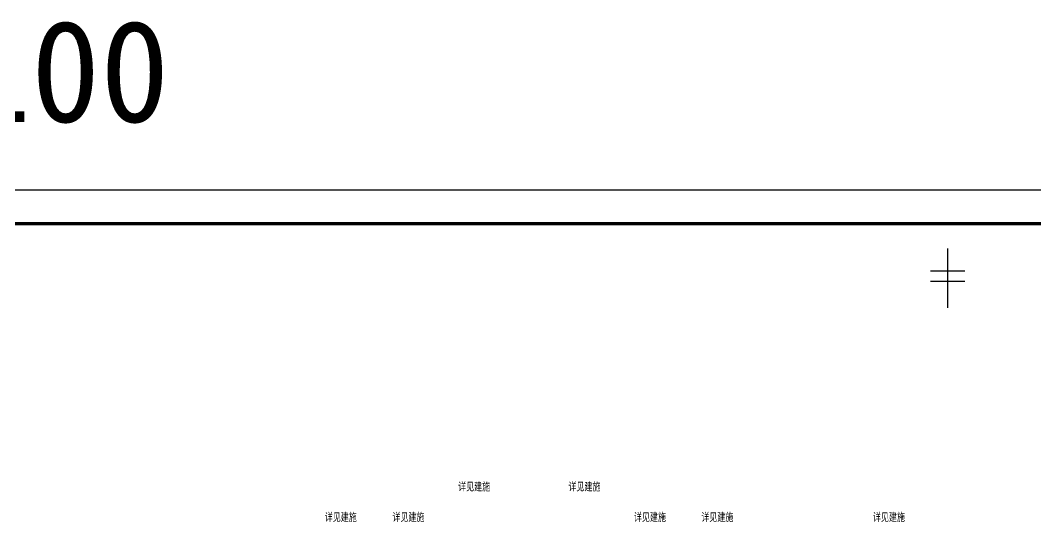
# Model space of a CAD drawing. Extents: x -518115 to 389031, y -231062 to 1628073.
# Drawn here: x 10941 to 40917, y 151420 to 166398 of the extents above; entities that cross this region are included whole.
import ezdxf

# ---------------------------------------------------------------- set-up
doc = ezdxf.new("R2010")
doc.units = 0
doc.header["$LTSCALE"] = 1000
doc.header["$MEASUREMENT"] = 0
doc.layers.add('PUB_TEXT', color=4, linetype='Continuous')
doc.layers.add('图框', color=140, linetype='Continuous')
doc.layers.add('yichutu', color=7, linetype='Continuous', true_color=0xffffff, plot=False)
doc.styles.add('_TCH_AXIS', font='COMPLEX', dxfattribs={"bigfont": 'GBCBIG'})
doc.styles.add('_TCH_LABEL', font='')
doc.styles.get('_TCH_LABEL').set_extended_font_data('SimHei')

# ---------------------------------------------------------------- blocks, each defined once
blk = doc.blocks.new('TK')
at = {"layer": '图框'}
blk.add_lwpolyline([(465375, 548714), (549475, 548714), (549475, 489314), (465375, 489314)], close=True, dxfattribs=at)
blk.add_lwpolyline([(465375, 548714), (549475, 548714), (549475, 489314), (465375, 489314)], close=True, dxfattribs=at)
at = {"layer": '图框', "const_width": 100}
blk.add_lwpolyline([(548475, 490314), (548475, 547714), (467875, 547714), (467875, 490314)], close=True, dxfattribs=at)
blk = doc.blocks.new('yct-841-594-84100-59399.9999999999-100-1000.0')
at = {"layer": 'yichutu', "color": 7, "true_color": 0xffffff}
blk.add_lwpolyline([(0, 0), (0, 59400), (84100, 59400), (84100, 0)], close=True, dxfattribs=at)
at = {"layer": 'yichutu', "color": 7, "true_color": 0xffffff, "style": '_TCH_LABEL'}
blk.add_text('A1 1:100', height=3000, dxfattribs=at).set_placement((0, 61400))

msp = doc.modelspace()

# ---------------------------------------------------------------- linework, layer by layer
for p, q in [((38316.6, 159659.8), (38316.6, 157908.7)), ((38316.6, 159659.8), (38316.6, 157908.7)), ((37809.2, 159003.1), (38824, 159003.1)), ((37809.2, 159003.1), (38824, 159003.1)), ((37809.2, 158699.8), (38824, 158699.8)), ((37809.2, 158699.8), (38824, 158699.8))]:
    msp.add_line(p, q)

# ---------------------------------------------------------------- block references
msp.add_blockref('TK', (-466360.9, -387315.2))
at = {"layer": 'yichutu'}
msp.add_blockref('yct-841-594-84100-59399.9999999999-100-1000.0', (-985.9, 101998.4), dxfattribs=at)

# ---------------------------------------------------------------- texts
at = {"layer": 'PUB_TEXT', "style": '_TCH_AXIS'}
for p in [(23866, 152492.3), (27122.2, 152492.3), (19928.9, 151592.3), (21925.8, 151592.3), (29056.2, 151592.3), (31044.9, 151592.3), (36111.5, 151592.3)]:
    msp.add_text('详见建施', height=236.31, dxfattribs=at).set_placement(p)

doc.saveas('drawing.dxf')
